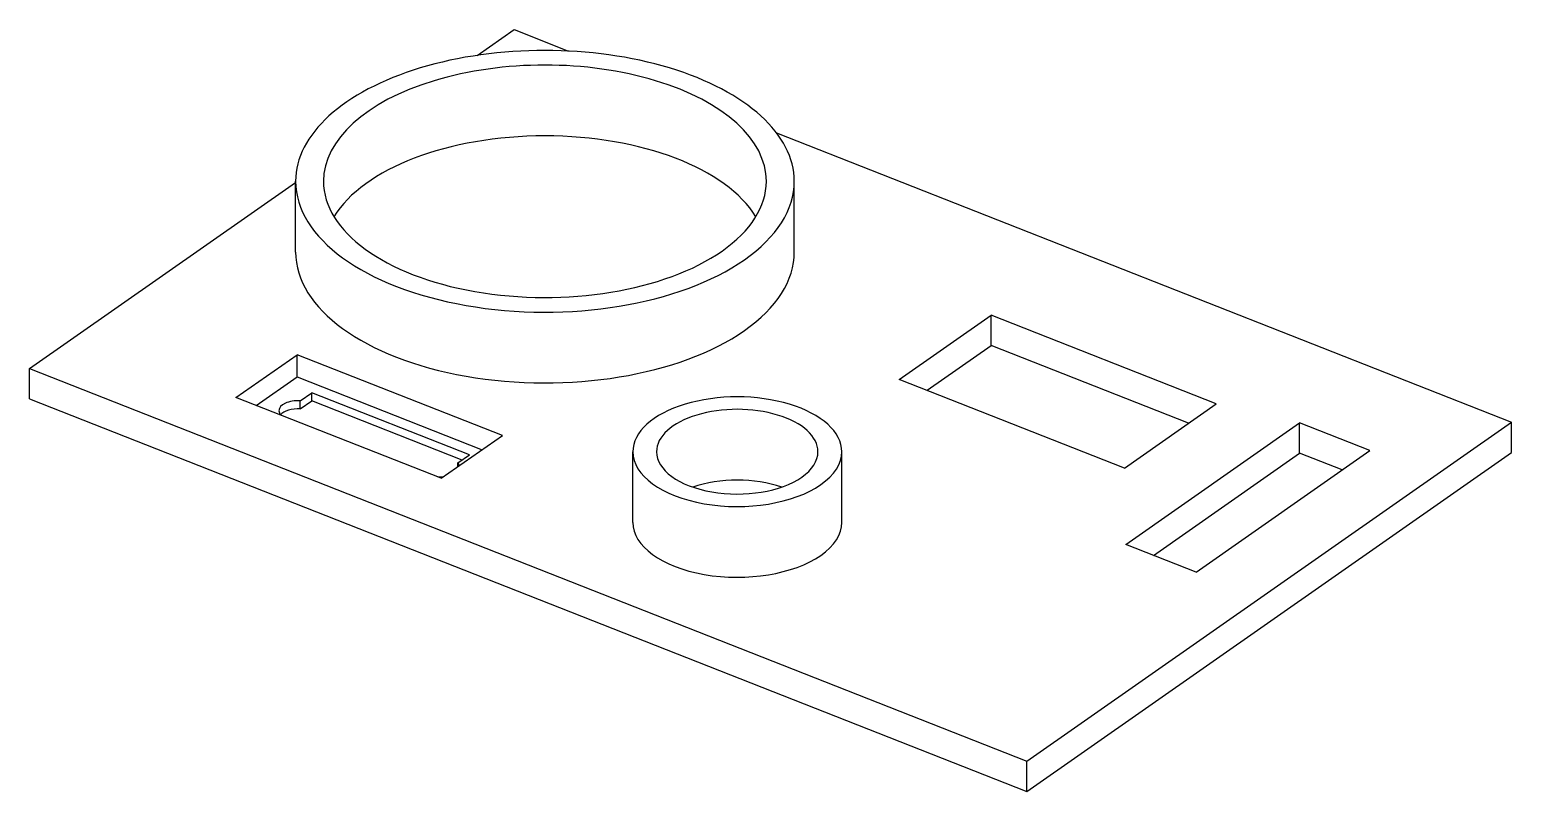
# Model space of a CAD drawing. Header units: millimetres. Extents: x -62 to 62, y -35 to 29.
import ezdxf

# ---------------------------------------------------------------- set-up
doc = ezdxf.new("R2010")
doc.units = ezdxf.units.MM
doc.layers.add('visible', color=7, linetype='Continuous')

msp = doc.modelspace()

# ---------------------------------------------------------------- linework, layer by layer
at = {"layer": 'visible'}
for p, q in [((-24.7, 26.94), (-21.6, 29.11)), ((-21.6, 29.11), (-17.01, 27.3)), ((0.51, 20.4), (62.4, -3.96)), ((-62.4, 0.55), (-40, 16.23)), ((-40, 10.37), (-40, 16.33)), ((2, 10.37), (2, 16.33)), ((10.85, -0.36), (18.59, 5.05)), ((37.55, -2.41), (18.59, 5.05)), ((18.59, 2.5), (18.59, 5.05)), ((13.19, -1.28), (18.59, 2.5)), ((35.21, -4.05), (18.59, 2.5)), ((-45.02, -1.89), (-39.86, 1.72)), ((-22.58, -5.08), (-39.86, 1.72)), ((-39.86, -0.15), (-39.86, 1.72)), ((-62.4, -2), (-62.4, 0.55)), ((-62.4, 0.55), (21.6, -32.51)), ((-43.31, -2.57), (-39.86, -0.15)), ((-39.86, -0.15), (-24.29, -6.28)), ((29.81, -7.83), (10.85, -0.36)), ((-62.4, -2), (21.6, -35.07)), ((-27.74, -8.69), (-45.02, -1.89)), ((-39.61, -2.16), (-38.64, -1.49)), ((-39.61, -2.84), (-39.61, -2.16)), ((-39.61, -2.84), (-38.64, -2.17)), ((-25.36, -6.71), (-38.64, -1.49)), ((-38.64, -2.17), (-38.64, -1.49)), ((-25.98, -7.15), (-38.64, -2.17)), ((29.81, -7.83), (37.55, -2.41)), ((-41.31, -3.35), (-41.27, -3.33)), ((-41.27, -3.37), (-41.27, -3.33)), ((21.6, -32.51), (62.4, -3.96)), ((29.92, -14.27), (44.56, -4.02)), ((50.48, -6.35), (44.56, -4.02)), ((44.56, -6.58), (44.56, -4.02)), ((62.4, -6.51), (62.4, -3.96)), ((-27.74, -8.69), (-22.58, -5.08)), ((-26.33, -7.39), (-25.36, -6.71)), ((-26.33, -7.71), (-26.33, -7.39)), ((-11.6, -12.41), (-11.6, -6.45)), ((6, -12.41), (6, -6.45)), ((21.6, -35.07), (62.4, -6.51)), ((32.26, -15.19), (44.56, -6.58)), ((35.84, -16.6), (50.48, -6.35)), ((48.14, -7.99), (44.56, -6.58)), ((-28.03, -8.58), (-27.99, -8.56)), ((35.84, -16.6), (29.92, -14.27)), ((21.6, -35.07), (21.6, -32.51))]:
    msp.add_line(p, q, dxfattribs=at)
for centre, major_axis, start_param, end_param in [((-19, 16.33), (21, 0), 0, 3.141593), ((-19, 16.33), (18.65, 0), 0, 3.141593), ((-19, 10.37), (18.65, 0), 0.309231, 2.832362), ((-19, 16.33), (21, 0), 3.141593, 5.639684), ((-19, 16.33), (18.65, 0), 3.141593, 5.639684), ((-19, 16.33), (18.65, 0), 5.639684, 6.283185), ((-19, 16.33), (21, 0), 5.639684, 6.283185), ((-19, 10.37), (21, 0), 3.141593, 5.639684), ((-19, 10.37), (21, 0), 5.639684, 6.283185), ((-39.8, -3), (1.6, 0), 1.450894, 3.141593), ((-2.8, -6.45), (8.8, 0), 0, 3.141593), ((-39.8, -3), (1.6, 0), 3.141593, 3.545289), ((-39.8, -3.68), (1.6, 0), 1.450894, 2.737896), ((-2.8, -6.45), (6.8, 0), 0, 3.141593), ((-27.8, -7.72), (1.6, 0), 0.116751, 0.403696), ((-2.8, -6.45), (8.8, 0), 3.141593, 5.639684), ((-2.8, -6.45), (6.8, 0), 3.141593, 5.639684), ((-2.8, -6.45), (6.8, 0), 5.639684, 6.283185), ((-2.8, -6.45), (8.8, 0), 5.639684, 6.283185), ((-27.8, -7.72), (1.6, 0), 4.592487, 4.879432), ((-2.8, -12.41), (6.8, 0), 0.987512, 2.154081), ((-2.8, -12.41), (8.8, 0), 3.141593, 5.639684), ((-2.8, -12.41), (8.8, 0), 5.639684, 6.283185)]:
    msp.add_ellipse(centre, major_axis=major_axis, ratio=0.524889, start_param=start_param, end_param=end_param, dxfattribs=at)

doc.saveas('drawing.dxf')
